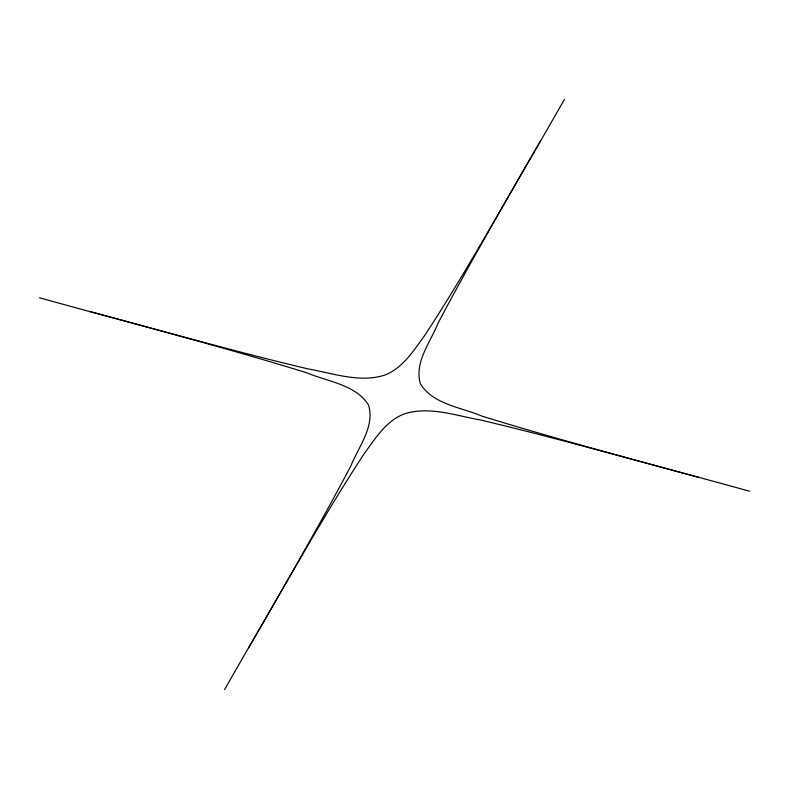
<?xml version="1.0" encoding="UTF-8"?>
<svg xmlns="http://www.w3.org/2000/svg" width="789" height="789" viewBox="0 0 789 789"><rect width="100%" height="100%" fill="white"/><g stroke="black" fill="none" stroke-linecap="round" stroke-linejoin="round"><path stroke-width="1.18" d="M224.559 689.625C266.899 615.272 310.836 541.777 350.789 466.102C358.334 447.047 375.081 426.642 368.552 405.082C355.711 384.47 327.79 381.748 307.158 372.911C218.592 345.572 128.765 322.533 39.45 297.778M749.55 491.222C660.215 466.536 570.417 443.408 481.842 416.089C461.21 407.252 433.289 404.53 420.448 383.918C413.919 362.358 430.666 341.953 438.211 322.898C478.154 247.213 522.111 173.738 564.441 99.375M540.307 141.28C502.258 206.176 466.161 272.333 424.837 335.246C413.752 350.444 402.854 368.315 384.351 375.239C359.449 382.981 333.313 373.365 308.686 369.065C235.29 351.657 162.702 331.055 89.857 311.517M248.693 647.72C286.742 582.824 322.839 516.667 364.163 453.754C375.248 438.556 386.146 420.685 404.649 413.761C429.551 406.019 455.687 415.635 480.314 419.935C553.71 437.343 626.298 457.945 699.143 477.483"/></g></svg>
